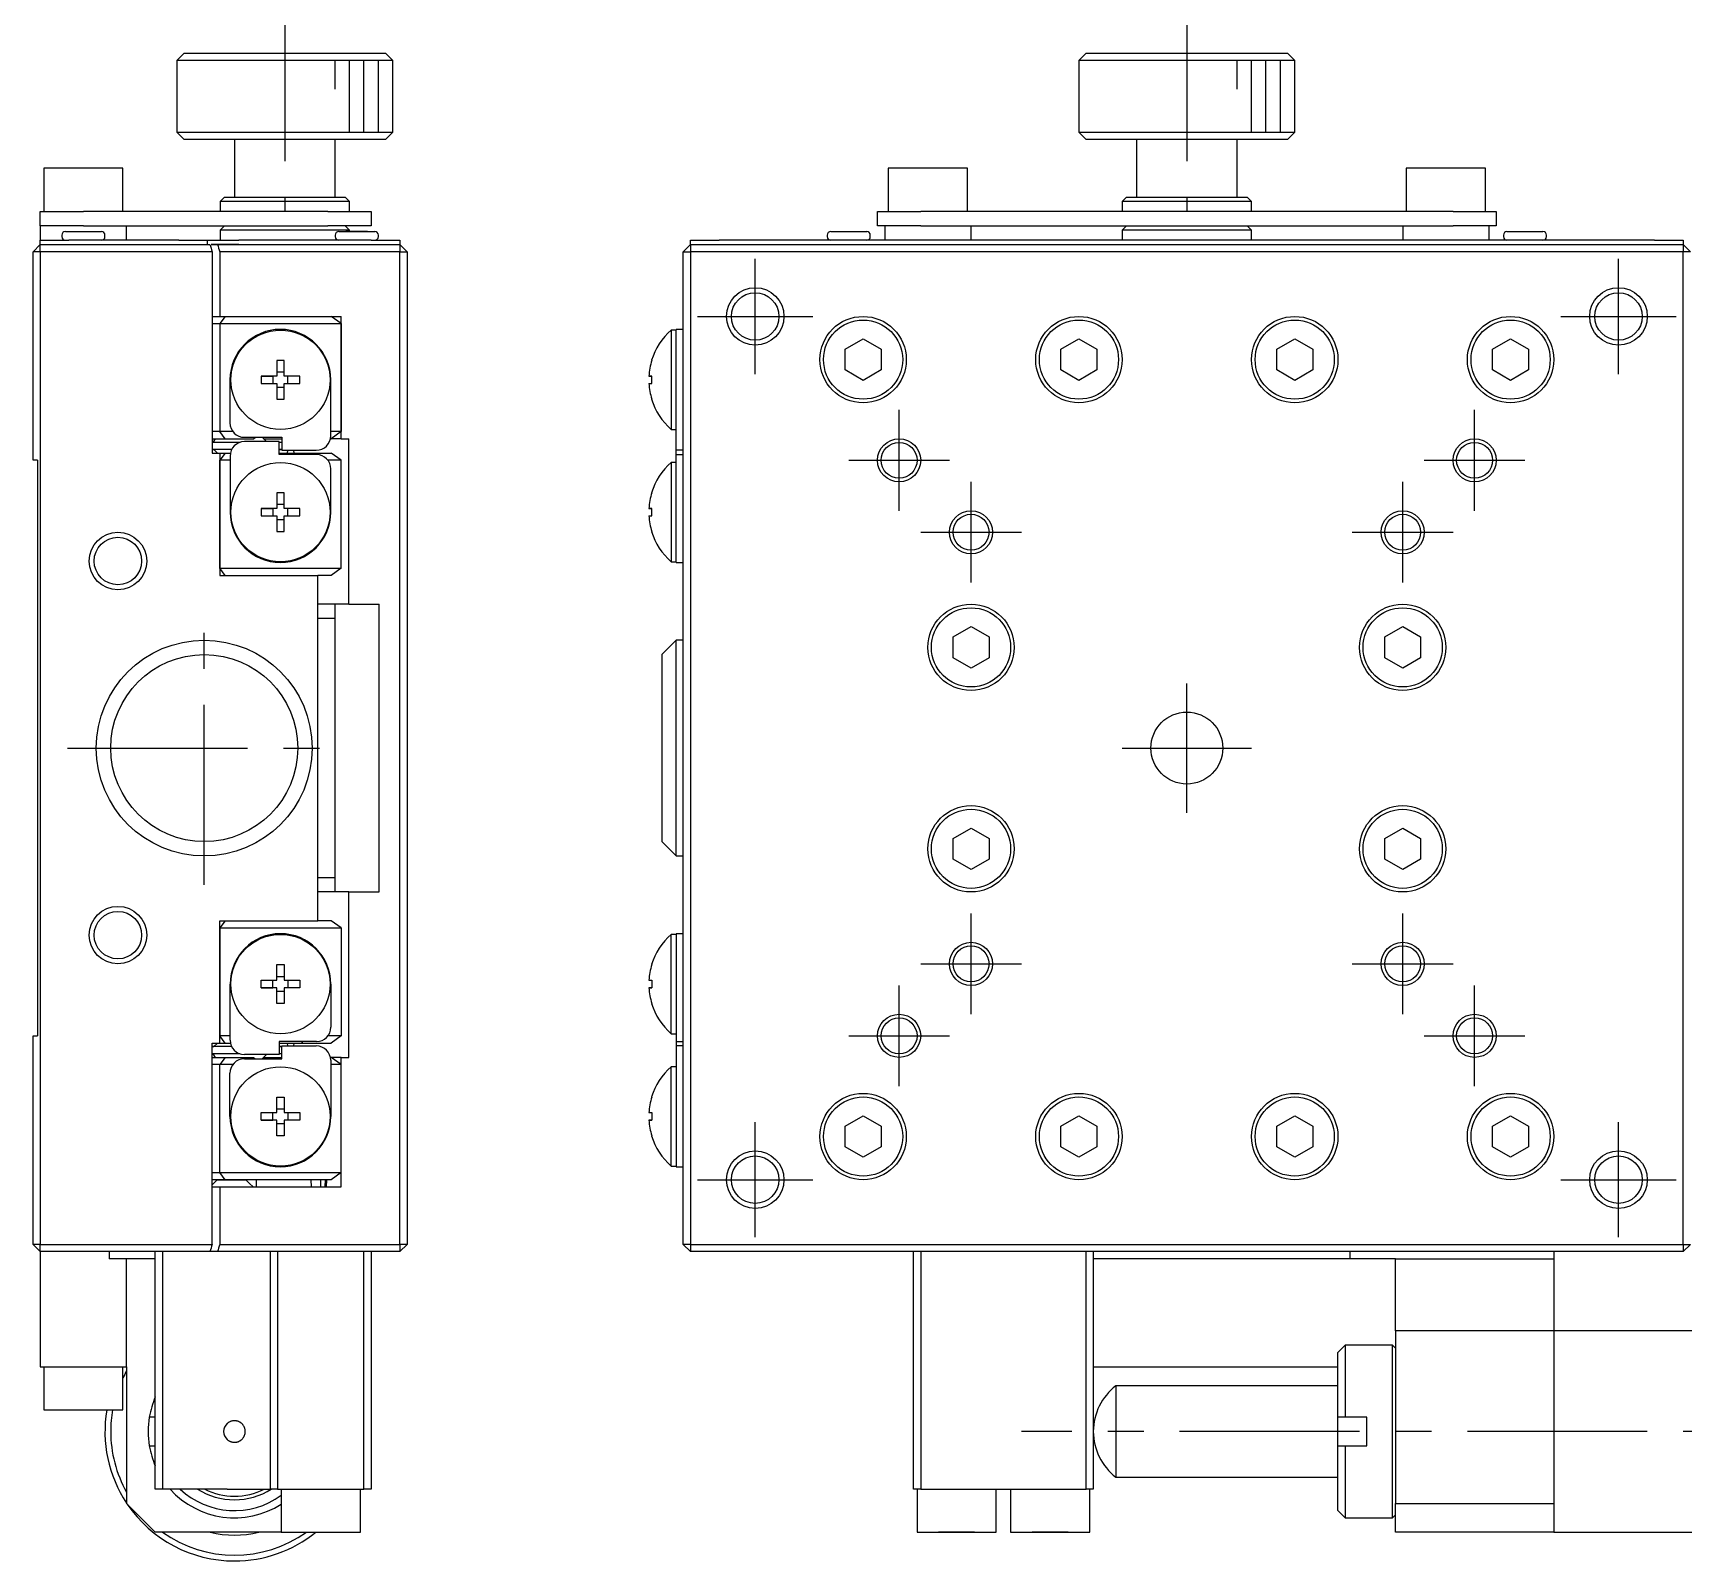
# Model space of a CAD drawing. Extents: x -21 to 386, y -7 to 259.
# Drawn here: x 35 to 149.7, y 97.6 to 203.8 of the extents above; entities that cross this region are included whole.
import ezdxf

# ---------------------------------------------------------------- set-up
doc = ezdxf.new("R2010")
doc.units = 0
doc.header["$LTSCALE"] = 10
doc.linetypes.add('CENTER', pattern=[2, 1.25, -0.25, 0.25, -0.25])
doc.layers.get('0').update_dxf_attribs({"linetype": 'CONTINUOUS'})
doc.layers.add('CENTER', color=1, linetype='CENTER')

msp = doc.modelspace()

# ---------------------------------------------------------------- linework, layer by layer
at = {"color": 7, "linetype": 'CONTINUOUS'}
for p, q in [((45.499999, 202.4), (44.999999, 201.9)), ((45.499999, 202.4), (52.499999, 202.4)), ((52.499999, 202.4), (59.499999, 202.4)), ((59.999999, 201.9), (59.499999, 202.4)), ((108.19264, 202.4), (107.69264, 201.9)), ((108.19264, 202.4), (122.19264, 202.4)), ((122.69264, 201.9), (122.19264, 202.4)), ((52.499999, 201.9), (44.999999, 201.9)), ((44.999999, 201.9), (44.999999, 196.9)), ((59.999999, 201.9), (52.499999, 201.9)), ((59.999999, 196.9), (59.999999, 201.9)), ((122.69264, 201.9), (107.69264, 201.9)), ((107.69264, 201.9), (107.69264, 196.9)), ((122.69264, 196.9), (122.69264, 201.9)), ((44.999999, 196.9), (52.499999, 196.9)), ((44.999999, 196.9), (45.499999, 196.4)), ((52.499999, 196.4), (45.499999, 196.4)), ((48.999999, 196.4), (48.999999, 192.4)), ((52.499999, 196.9), (59.999999, 196.9)), ((59.499999, 196.4), (52.499999, 196.4)), ((55.999999, 192.4), (55.999999, 196.4)), ((59.499999, 196.4), (59.999999, 196.9)), ((107.69264, 196.9), (122.69264, 196.9)), ((107.69264, 196.9), (108.19264, 196.4)), ((122.19264, 196.4), (108.19264, 196.4)), ((111.69264, 196.4), (111.69264, 192.4)), ((118.69264, 192.4), (118.69264, 196.4)), ((122.19264, 196.4), (122.69264, 196.9)), ((38.5, 194.4), (35.75, 194.4)), ((35.75, 194.4), (35.75, 191.4)), ((41.25, 194.4), (38.5, 194.4)), ((41.25, 191.4), (41.25, 194.4)), ((99.94264, 194.4), (94.44264, 194.4)), ((94.44264, 194.4), (94.44264, 191.4)), ((99.94264, 191.4), (99.94264, 194.4)), ((135.94264, 194.4), (130.44264, 194.4)), ((130.44264, 194.4), (130.44264, 191.4)), ((135.94264, 191.4), (135.94264, 194.4)), ((48.3, 192.4), (48, 192.1)), ((52.5, 192.1), (48, 192.1)), ((48, 192.1), (48, 191.4)), ((48.3, 192.4), (52.5, 192.4)), ((52.5, 192.4), (56.7, 192.4)), ((57, 192.1), (52.5, 192.1)), ((57, 192.1), (56.7, 192.4)), ((57, 191.4), (57, 192.1)), ((110.99264, 192.4), (110.69264, 192.1)), ((119.69264, 192.1), (110.69264, 192.1)), ((110.69264, 192.1), (110.69264, 191.4)), ((110.99264, 192.4), (119.39264, 192.4)), ((119.69264, 192.1), (119.39264, 192.4)), ((119.69264, 191.4), (119.69264, 192.1)), ((35.5, 190.4), (35.5, 191.4)), ((35.5, 191.4), (38.5, 191.4)), ((55.5, 191.4), (38.5, 191.4)), ((55.5, 191.4), (58.5, 191.4)), ((58.5, 191.4), (58.5, 190.4)), ((93.69264, 190.4), (93.69264, 191.4)), ((93.69264, 191.4), (96.69264, 191.4)), ((133.69264, 191.4), (96.69264, 191.4)), ((133.69264, 191.4), (136.69264, 191.4)), ((136.69264, 191.4), (136.69264, 190.4)), ((38.5, 190.4), (35.5, 190.4)), ((35.5, 190.4), (35.5, 189.4)), ((35.5, 189.1), (35.5, 189.4)), ((35.5, 189.4), (37.5, 189.4)), ((37, 189.75), (37, 189.65)), ((37.25, 190), (38.5, 190)), ((37.7, 189.4), (37.5, 189.4)), ((39.3, 189.4), (37.7, 189.4)), ((37.75, 190), (38.375, 190)), ((38.375, 190), (38.625, 190)), ((38.5, 190.4), (55.5, 190.4)), ((38.5, 190), (39.75, 190)), ((38.625, 190), (39.25, 190)), ((45.12507, 189.4), (39.3, 189.4)), ((40, 189.65), (40, 189.75)), ((41.5, 189.4), (41.5, 190.4)), ((45.12507, 189.4), (47.12507, 189.4)), ((47.12507, 189.4), (47.381979, 189.4)), ((47.12507, 189.1), (47.12507, 189.4)), ((47.381979, 189.4), (49.296704, 189.4)), ((48.299999, 190.4), (47.999999, 190.1)), ((52.499999, 190.1), (47.999999, 190.1)), ((47.999999, 190.1), (47.999999, 189.4)), ((58.5, 189.4), (49.296704, 189.4)), ((56.999999, 190.1), (52.499999, 190.1)), ((58.5, 190.4), (55.5, 190.4)), ((56, 189.75), (56, 189.65)), ((56.25, 190), (58.75, 190)), ((56.25, 190), (57.375, 190)), ((56.999999, 190.1), (56.699999, 190.4)), ((56.75, 190), (57.375, 190)), ((57.375, 190), (56.75, 190)), ((56.999999, 190), (56.999999, 190.1)), ((57.375, 190), (57.625, 190)), ((57.625, 190), (57.375, 190)), ((57.375, 190), (57.625, 190)), ((57.625, 190), (58.75, 190)), ((58.25, 190), (57.625, 190)), ((57.625, 190), (58.25, 190)), ((58.5, 189.4), (60.5, 189.4)), ((59, 189.65), (59, 189.75)), ((60.5, 189.4), (60.5, 189.1)), ((80.69264, 189.1), (80.69264, 189.4)), ((80.69264, 189.4), (82.69264, 189.4)), ((90.89264, 189.4), (82.69264, 189.4)), ((90.19264, 189.75), (90.19264, 189.65)), ((90.19264, 189.75), (90.19264, 189.65)), ((90.44264, 190), (91.69264, 190)), ((90.44264, 190), (91.56764, 190)), ((90.44264, 190), (91.56764, 190)), ((92.49264, 189.4), (90.89264, 189.4)), ((91.69264, 190), (92.94264, 190)), ((91.81764, 190), (92.94264, 190)), ((91.81764, 190), (92.866706, 190)), ((137.89264, 189.4), (92.49264, 189.4)), ((92.866706, 190), (92.94264, 190)), ((93.19264, 189.65), (93.19264, 189.75)), ((93.19264, 189.65), (93.19264, 189.75)), ((96.69264, 190.4), (93.69264, 190.4)), ((94.19264, 190.4), (94.19264, 189.4)), ((96.69264, 190.4), (133.69264, 190.4)), ((100.19264, 189.4), (100.19264, 190.4)), ((110.99264, 190.4), (110.69264, 190.1)), ((119.69264, 190.1), (110.69264, 190.1)), ((110.69264, 190.1), (110.69264, 189.4)), ((119.69264, 190.1), (119.39264, 190.4)), ((119.69264, 189.4), (119.69264, 190.1)), ((130.19264, 190.4), (130.19264, 189.4)), ((136.69264, 190.4), (133.69264, 190.4)), ((136.19264, 189.4), (136.19264, 190.4)), ((137.19264, 189.75), (137.19264, 189.65)), ((137.19264, 189.75), (137.19264, 189.65)), ((137.44264, 190), (138.69264, 190)), ((137.44264, 190), (138.56764, 190)), ((137.44264, 190), (138.56764, 190)), ((139.49264, 189.4), (137.89264, 189.4)), ((138.69264, 190), (139.94264, 190)), ((138.81764, 190), (139.94264, 190)), ((138.81764, 190), (139.866706, 190)), ((147.69264, 189.4), (139.49264, 189.4)), ((139.866706, 190), (139.94264, 190)), ((140.19264, 189.65), (140.19264, 189.75)), ((140.19264, 189.65), (140.19264, 189.75)), ((147.69264, 189.4), (149.69264, 189.4)), ((149.69264, 189.4), (149.69264, 189.1)), ((35.5, 189.1), (35, 188.6)), ((35, 174.1), (35, 188.6)), ((35.5, 188.6), (35, 188.6)), ((35.5, 188.6), (35.5, 189.1)), ((35.5, 189.1), (37.5, 189.1)), ((35.5, 188.6), (35.5, 119.6)), ((47.455488, 188.6), (35.5, 188.6)), ((37.5, 189.1), (45.12507, 189.1)), ((37.5, 189.1), (45.12507, 189.1)), ((45.12507, 189.1), (47.296992, 189.1)), ((47.381979, 189.1), (47.821247, 189.1)), ((47.821247, 189.1), (47.381979, 189.1)), ((47.455488, 188.6), (47.455488, 174.6)), ((47.821247, 189.1), (49.296704, 189.1)), ((49.296704, 189.1), (47.821247, 189.1)), ((47.980506, 188.6), (47.980506, 184.1)), ((60.5, 188.6), (47.980506, 188.6)), ((49.296704, 189.1), (58.5, 189.1)), ((49.296704, 189.1), (58.5, 189.1)), ((58.5, 189.1), (60.5, 189.1)), ((60.5, 189.1), (61, 188.6)), ((60.5, 189.1), (60.5, 188.6)), ((60.5, 119.6), (60.5, 188.6)), ((60.5, 188.6), (61, 188.6)), ((61, 188.6), (61, 119.6)), ((80.69264, 189.1), (80.19264, 188.6)), ((80.19264, 188.6), (80.69264, 188.6)), ((80.19264, 119.6), (80.19264, 188.6)), ((80.69264, 189.1), (80.69264, 188.6)), ((80.69264, 189.1), (82.69264, 189.1)), ((80.69264, 188.6), (80.69264, 119.6)), ((149.69264, 188.6), (80.69264, 188.6)), ((82.69264, 189.1), (147.69264, 189.1)), ((82.69264, 189.1), (147.69264, 189.1)), ((147.69264, 189.1), (149.69264, 189.1)), ((149.69264, 189.1), (149.69264, 188.6)), ((150.19264, 188.6), (149.69264, 189.1)), ((149.69264, 119.6), (149.69264, 188.6)), ((150.19264, 188.6), (149.69264, 188.6)), ((47.455488, 184.1), (47.980506, 184.1)), ((47.455488, 183.6), (47.980506, 183.6)), ((48.345732, 184.1), (47.980506, 183.6)), ((47.980506, 184.1), (56.415458, 184.1)), ((47.980506, 183.6), (56.415458, 183.6)), ((47.980506, 183.6), (47.980506, 176.1)), ((56.415458, 183.6), (55.714512, 184.1)), ((56.415458, 183.6), (56.415458, 184.1)), ((56.415458, 183.6), (56.415458, 176.1)), ((56.415458, 176.1), (56.415458, 183.6)), ((79.350026, 183.15), (79.350026, 179.7)), ((79.69264, 183.15), (79.350026, 183.15)), ((79.69264, 179.7), (79.69264, 183.2)), ((80.19264, 183.2), (79.69264, 183.2)), ((91.442641, 181.821689), (92.692641, 182.543376)), ((92.692641, 182.543376), (93.942641, 181.821689)), ((106.442641, 181.821688), (107.692641, 182.543376)), ((107.692641, 182.543376), (108.942641, 181.821688)), ((121.442641, 181.821688), (122.692641, 182.543376)), ((122.692641, 182.543376), (123.942641, 181.821688)), ((136.442641, 181.821689), (137.692641, 182.543376)), ((137.692641, 182.543376), (138.942641, 181.821689)), ((91.442641, 180.378313), (91.442641, 181.821689)), ((93.942641, 181.821689), (93.942641, 180.378313)), ((106.442641, 180.378313), (106.442641, 181.821688)), ((108.942641, 181.821688), (108.942641, 180.378313)), ((121.442641, 180.378313), (121.442641, 181.821688)), ((123.942641, 181.821688), (123.942641, 180.378313)), ((136.442641, 180.378313), (136.442641, 181.821689)), ((138.942641, 181.821689), (138.942641, 180.378313)), ((52.457999, 181.047786), (51.937999, 181.047786)), ((51.937999, 181.047786), (51.937999, 179.96)), ((52.457999, 180.223308), (51.937999, 180.223308)), ((52.457999, 179.96), (52.457999, 181.047786)), ((78.002211, 181.047786), (77.99552, 181.051049)), ((78.002211, 181.047786), (77.99552, 181.051049)), ((92.692641, 179.656625), (91.442641, 180.378313)), ((93.942641, 180.378313), (92.692641, 179.656625)), ((107.692641, 179.656625), (106.442641, 180.378313)), ((108.942641, 180.378313), (107.692641, 179.656625)), ((122.692641, 179.656625), (121.442641, 180.378313)), ((123.942641, 180.378313), (122.692641, 179.656625)), ((137.692641, 179.656625), (136.442641, 180.378313)), ((138.942641, 180.378313), (137.692641, 179.656625)), ((48.689457, 179.7), (48.689457, 176.7)), ((51.937999, 179.96), (50.850214, 179.96)), ((50.850214, 179.96), (50.850214, 179.44)), ((50.850214, 179.96), (51.674691, 179.96)), ((50.850214, 179.44), (51.937999, 179.44)), ((51.937999, 179.96), (51.674691, 179.96)), ((51.674691, 179.96), (51.674691, 179.44)), ((51.937999, 179.44), (51.937999, 178.352214)), ((51.937999, 179.176692), (52.457999, 179.176692)), ((53.545785, 179.96), (52.457999, 179.96)), ((52.721307, 179.96), (52.457999, 179.96)), ((52.457999, 179.44), (53.545785, 179.44)), ((52.457999, 178.352214), (52.457999, 179.44)), ((53.545785, 179.96), (52.721307, 179.96)), ((52.721307, 179.44), (52.721307, 179.96)), ((53.545785, 179.44), (53.545785, 179.96)), ((55.689457, 175.8), (55.689457, 179.7)), ((78.002211, 179.96), (77.80736, 179.96)), ((77.80736, 179.96), (78.002211, 179.96)), ((77.80736, 179.44), (78.002211, 179.44)), ((78.002211, 179.44), (78.002211, 179.96)), ((79.350026, 179.7), (79.350026, 176.25)), ((79.69264, 175.8), (79.69264, 179.7)), ((51.937999, 178.352214), (52.457999, 178.352214)), ((77.99552, 178.348951), (78.002211, 178.352214)), ((47.980506, 176.1), (47.455488, 176.1)), ((47.455488, 175.6), (48.345732, 175.6)), ((47.660131, 175.599987), (47.492473, 175.349976)), ((48.889457, 176.1), (47.980506, 176.1)), ((48.345732, 175.6), (47.980506, 176.1)), ((48.345732, 175.6), (50.318509, 175.6)), ((49.689457, 175.7), (52.289457, 175.7)), ((49.689457, 175.7), (52.289457, 175.7)), ((50.318509, 175.6), (50.45621, 175.700126)), ((51.220941, 175.4), (50.928867, 175.7)), ((51.026225, 175.6), (52.289457, 175.6)), ((52.289457, 175.7), (52.289457, 174.8)), ((55.669253, 175.6), (55.714512, 175.6)), ((56.415458, 176.1), (55.689457, 176.1)), ((56.415458, 176.1), (55.714512, 175.6)), ((56.415458, 175.6), (55.714512, 175.6)), ((56.415458, 175.6), (56.415458, 176.1)), ((56.415458, 175.6), (56.945015, 175.6)), ((56.945015, 164.1), (56.945015, 175.6)), ((79.350026, 176.25), (79.69264, 176.25)), ((79.69264, 174.8), (79.69264, 175.8)), ((49.385749, 175.35), (47.455488, 175.35)), ((48.804971, 174.85), (47.455488, 174.85)), ((47.605758, 174.849998), (47.455488, 174.849998)), ((47.455488, 174.849998), (47.569443, 174.849998)), ((47.569443, 174.849998), (47.455488, 174.849998)), ((47.455488, 174.6), (47.980506, 174.6)), ((47.569443, 174.849998), (47.812836, 174.6)), ((48.80497, 174.849998), (47.605758, 174.849998)), ((47.980506, 174.6), (48.345732, 174.6)), ((48.345732, 174.6), (47.980506, 174.1)), ((47.980506, 174.6), (47.980506, 174.1)), ((48.345732, 174.6), (48.718203, 174.6)), ((52.097999, 175.4), (49.697999, 175.4)), ((52.097999, 174.5), (52.097999, 175.4)), ((52.289457, 175.35), (52.097999, 175.35)), ((52.289457, 174.85), (52.097999, 174.85)), ((52.097999, 174.85), (52.289457, 174.85)), ((52.097999, 174.6), (53.731821, 174.6)), ((54.697999, 174.5), (52.097999, 174.5)), ((52.289457, 174.8), (54.689457, 174.8)), ((52.289457, 174.8), (54.689457, 174.8)), ((52.69031, 174.600112), (52.710261, 174.800094)), ((53.108205, 174.800079), (53.130548, 174.600075)), ((53.659841, 174.500029), (53.731821, 174.6)), ((53.731821, 174.6), (55.714512, 174.6)), ((56.415458, 174.1), (55.714512, 174.6)), ((79.69264, 174.5), (79.69264, 174.8)), ((80.19264, 174.8), (79.69264, 174.8)), ((79.69264, 174.5), (80.19264, 174.5)), ((79.69264, 173.5), (79.69264, 174.5)), ((35.3, 174.1), (35, 174.1)), ((35.3, 174.1), (35.3, 134.1)), ((48.697999, 174.1), (47.980506, 174.1)), ((47.980506, 166.6), (47.980506, 174.1)), ((47.980506, 174.1), (47.980506, 166.6)), ((48.697999, 174.4), (48.697999, 170.5)), ((56.415458, 174.1), (55.497999, 174.1)), ((55.697999, 170.5), (55.697999, 173.5)), ((56.415458, 166.6), (56.415458, 174.1)), ((79.350026, 173.95), (79.350026, 170.5)), ((79.69264, 173.95), (79.350026, 173.95)), ((79.69264, 170.5), (79.69264, 173.5)), ((52.457999, 171.847786), (51.937999, 171.847786)), ((51.937999, 171.847786), (51.937999, 170.76)), ((52.457999, 171.023308), (51.937999, 171.023308)), ((52.457999, 170.76), (52.457999, 171.847786)), ((78.002211, 171.847786), (77.99552, 171.851049)), ((78.002211, 171.847786), (77.99552, 171.851049)), ((51.937999, 170.76), (50.850214, 170.76)), ((50.850214, 170.76), (50.850214, 170.24)), ((50.850214, 170.76), (51.674691, 170.76)), ((50.850214, 170.24), (51.937999, 170.24)), ((51.937999, 170.76), (51.674691, 170.76)), ((51.674691, 170.76), (51.674691, 170.24)), ((51.937999, 170.24), (51.937999, 169.152214)), ((51.937999, 169.976692), (52.457999, 169.976692)), ((53.545785, 170.76), (52.457999, 170.76)), ((52.721307, 170.76), (52.457999, 170.76)), ((52.457999, 170.24), (53.545785, 170.24)), ((52.457999, 169.152214), (52.457999, 170.24)), ((53.545785, 170.76), (52.721307, 170.76)), ((52.721307, 170.24), (52.721307, 170.76)), ((53.545785, 170.24), (53.545785, 170.76)), ((78.002211, 170.76), (77.80736, 170.76)), ((77.80736, 170.76), (78.002211, 170.76)), ((77.80736, 170.24), (78.002211, 170.24)), ((78.002211, 170.24), (78.002211, 170.76)), ((79.350026, 170.5), (79.350026, 167.05)), ((79.69264, 167), (79.69264, 170.5)), ((51.937999, 169.152214), (52.457999, 169.152214)), ((77.99552, 169.148951), (78.002211, 169.152214)), ((47.980506, 166.6), (56.415458, 166.6)), ((48.345732, 166.1), (47.980506, 166.6)), ((47.980506, 166.6), (47.980506, 166.1)), ((56.415458, 166.6), (55.714512, 166.1)), ((79.350026, 167.05), (79.69264, 167.05)), ((79.69264, 167), (80.19264, 167)), ((47.980506, 166.1), (54.8, 166.1)), ((55.714512, 166.1), (54.8, 166.1)), ((54.8, 142.1), (54.8, 166.1)), ((56.945015, 164.1), (54.8, 164.1)), ((56, 144.1), (56, 164.1)), ((56.945015, 164.1), (59.066349, 164.1)), ((59.066349, 144.1), (59.066349, 164.1)), ((56, 163.1), (54.8, 163.1)), ((98.94264, 161.821689), (100.19264, 162.543376)), ((98.94264, 160.378313), (98.94264, 161.821689)), ((100.19264, 162.543376), (101.44264, 161.821689)), ((101.44264, 161.821689), (101.44264, 160.378313)), ((128.94264, 161.821689), (130.19264, 162.543376)), ((128.94264, 160.378313), (128.94264, 161.821689)), ((130.19264, 162.543376), (131.44264, 161.821689)), ((131.44264, 161.821689), (131.44264, 160.378313)), ((79.69264, 161.6), (78.69264, 160.6)), ((79.69264, 146.6), (79.69264, 161.6)), ((80.19264, 161.6), (79.69264, 161.6)), ((78.69264, 160.6), (78.69264, 147.6)), ((100.19264, 159.656625), (98.94264, 160.378313)), ((101.44264, 160.378313), (100.19264, 159.656625)), ((130.19264, 159.656625), (128.94264, 160.378313)), ((131.44264, 160.378313), (130.19264, 159.656625)), ((98.94264, 147.821689), (100.19264, 148.543376)), ((100.19264, 148.543376), (101.44264, 147.821689)), ((128.94264, 147.821689), (130.19264, 148.543376)), ((130.19264, 148.543376), (131.44264, 147.821689)), ((78.69264, 147.6), (79.69264, 146.6)), ((98.94264, 146.378313), (98.94264, 147.821689)), ((101.44264, 147.821689), (101.44264, 146.378313)), ((128.94264, 146.378313), (128.94264, 147.821689)), ((131.44264, 147.821689), (131.44264, 146.378313)), ((79.69264, 146.6), (80.19264, 146.6)), ((100.19264, 145.656625), (98.94264, 146.378313)), ((101.44264, 146.378313), (100.19264, 145.656625)), ((130.19264, 145.656625), (128.94264, 146.378313)), ((131.44264, 146.378313), (130.19264, 145.656625)), ((54.8, 145.1), (56, 145.1)), ((56.945015, 144.1), (54.8, 144.1)), ((56.945015, 132.6), (56.945015, 144.1)), ((56.945015, 144.1), (59.066349, 144.1)), ((48.345732, 142.1), (47.980506, 141.6)), ((47.980506, 142.1), (54.8, 142.1)), ((47.980506, 141.6), (47.980506, 142.1)), ((47.980506, 141.6), (56.415458, 141.6)), ((47.980506, 141.6), (47.980506, 134.1)), ((47.980506, 134.1), (47.980506, 141.6)), ((55.714512, 142.1), (54.8, 142.1)), ((56.415458, 141.6), (55.714512, 142.1)), ((56.415458, 141.6), (56.415458, 134.1)), ((79.350026, 137.7), (79.350026, 141.15)), ((79.69264, 141.15), (79.350026, 141.15)), ((79.69264, 141.2), (79.69264, 137.7)), ((80.19264, 141.2), (79.69264, 141.2)), ((51.937999, 139.047786), (52.457999, 139.047786)), ((51.937999, 137.96), (51.937999, 139.047786)), ((52.457999, 139.047786), (52.457999, 137.96)), ((77.99552, 139.051049), (78.002211, 139.047786)), ((48.697999, 133.8), (48.697999, 137.7)), ((50.850214, 137.96), (51.937999, 137.96)), ((50.850214, 137.44), (50.850214, 137.96)), ((51.674691, 137.44), (51.674691, 137.96)), ((51.937999, 138.223308), (52.457999, 138.223308)), ((52.457999, 137.96), (53.545785, 137.96)), ((52.721307, 137.96), (52.721307, 137.44)), ((53.545785, 137.96), (53.545785, 137.44)), ((55.697999, 137.7), (55.697999, 134.7)), ((77.80736, 137.96), (78.002211, 137.96)), ((78.002211, 137.96), (78.002211, 137.44)), ((79.350026, 134.25), (79.350026, 137.7)), ((79.69264, 137.7), (79.69264, 134.7)), ((51.937999, 137.44), (50.850214, 137.44)), ((50.850214, 137.44), (51.674691, 137.44)), ((51.937999, 137.44), (51.674691, 137.44)), ((51.937999, 136.352214), (51.937999, 137.44)), ((52.457999, 137.176692), (51.937999, 137.176692)), ((52.457999, 137.44), (52.457999, 136.352214)), ((53.545785, 137.44), (52.457999, 137.44)), ((52.721307, 137.44), (52.457999, 137.44)), ((53.545785, 137.44), (52.721307, 137.44)), ((78.002211, 137.44), (77.80736, 137.44)), ((77.80736, 137.44), (78.002211, 137.44)), ((52.457999, 136.352214), (51.937999, 136.352214)), ((78.002211, 136.352214), (77.99552, 136.348951)), ((78.002211, 136.352214), (77.99552, 136.348951)), ((79.69264, 134.7), (79.69264, 133.7)), ((35, 119.6), (35, 134.1)), ((35, 134.1), (35.3, 134.1)), ((47.455488, 119.6), (47.455488, 133.6)), ((47.455488, 133.6), (47.980506, 133.6)), ((47.605758, 133.350002), (47.455488, 133.350002)), ((47.455488, 133.350002), (47.569443, 133.350002)), ((47.569443, 133.350002), (47.455488, 133.350002)), ((48.804971, 133.35), (47.455488, 133.35)), ((47.812836, 133.6), (47.569443, 133.350002)), ((48.80497, 133.350002), (47.605758, 133.350002)), ((48.697999, 134.1), (47.980506, 134.1)), ((48.345732, 133.6), (47.980506, 134.1)), ((47.980506, 133.6), (47.980506, 134.1)), ((47.980506, 133.6), (48.345732, 133.6)), ((48.345732, 133.6), (48.718203, 133.6)), ((54.697999, 133.7), (52.097999, 133.7)), ((52.097999, 133.7), (52.097999, 132.8)), ((52.097999, 133.6), (53.731821, 133.6)), ((52.289457, 133.35), (52.097999, 133.35)), ((52.097999, 133.35), (52.289457, 133.35)), ((52.289457, 132.5), (52.289457, 133.4)), ((52.289457, 133.4), (54.689457, 133.4)), ((52.289457, 133.4), (54.689457, 133.4)), ((52.71027, 133.399833), (52.690309, 133.599905)), ((53.130552, 133.599975), (53.108195, 133.39985)), ((53.659841, 133.699971), (53.731821, 133.6)), ((53.731821, 133.6), (55.714512, 133.6)), ((56.415458, 134.1), (55.497999, 134.1)), ((56.415458, 134.1), (55.714512, 133.6)), ((79.350026, 134.25), (79.69264, 134.25)), ((79.69264, 133.7), (80.19264, 133.7)), ((79.69264, 133.7), (79.69264, 133.4)), ((80.19264, 133.4), (79.69264, 133.4)), ((79.69264, 133.4), (79.69264, 132.4)), ((49.385749, 132.85), (47.455488, 132.85)), ((47.455488, 132.6), (48.345732, 132.6)), ((47.980506, 132.1), (47.455488, 132.1)), ((47.492451, 132.850065), (47.660073, 132.600088)), ((48.345732, 132.6), (47.980506, 132.1)), ((48.889457, 132.1), (47.980506, 132.1)), ((47.980506, 124.6), (47.980506, 132.1)), ((48.345732, 132.6), (50.318509, 132.6)), ((49.689457, 132.5), (52.289457, 132.5)), ((49.689457, 132.5), (52.289457, 132.5)), ((52.097999, 132.8), (49.697999, 132.8)), ((50.318509, 132.6), (50.45621, 132.499874)), ((50.928867, 132.5), (51.220941, 132.8)), ((51.026225, 132.6), (52.289457, 132.6)), ((52.289457, 132.85), (52.097999, 132.85)), ((55.669253, 132.6), (55.714512, 132.6)), ((55.689457, 132.4), (55.689457, 128.5)), ((56.415458, 132.1), (55.689457, 132.1)), ((56.415458, 132.1), (55.714512, 132.6)), ((56.415458, 132.6), (55.714512, 132.6)), ((56.415458, 132.1), (56.415458, 132.6)), ((56.415458, 132.6), (56.945015, 132.6)), ((56.415458, 124.6), (56.415458, 132.1)), ((56.415458, 124.6), (56.415458, 132.1)), ((79.69264, 132.4), (79.69264, 128.5)), ((48.689457, 128.5), (48.689457, 131.5)), ((79.350026, 128.5), (79.350026, 131.95)), ((79.69264, 131.95), (79.350026, 131.95)), ((51.937999, 129.847786), (52.457999, 129.847786)), ((51.937999, 128.76), (51.937999, 129.847786)), ((52.457999, 129.847786), (52.457999, 128.76)), ((77.99552, 129.851049), (78.002211, 129.847786)), ((50.850214, 128.76), (51.937999, 128.76)), ((50.850214, 128.24), (50.850214, 128.76)), ((51.674691, 128.24), (51.674691, 128.76)), ((51.937999, 129.023308), (52.457999, 129.023308)), ((52.457999, 128.76), (53.545785, 128.76)), ((52.721307, 128.76), (52.721307, 128.24)), ((53.545785, 128.76), (53.545785, 128.24)), ((77.80736, 128.76), (78.002211, 128.76)), ((78.002211, 128.76), (78.002211, 128.24)), ((91.442641, 127.821689), (92.692641, 128.543376)), ((92.692641, 128.543376), (93.942641, 127.821689)), ((106.442641, 127.821688), (107.692641, 128.543376)), ((107.692641, 128.543376), (108.942641, 127.821688)), ((121.442641, 127.821688), (122.692641, 128.543376)), ((122.692641, 128.543376), (123.942641, 127.821688)), ((136.442641, 127.821689), (137.692641, 128.543376)), ((137.692641, 128.543376), (138.942641, 127.821689)), ((51.937999, 128.24), (50.850214, 128.24)), ((50.850214, 128.24), (51.674691, 128.24)), ((51.937999, 128.24), (51.674691, 128.24)), ((51.937999, 127.152214), (51.937999, 128.24)), ((52.457999, 127.976692), (51.937999, 127.976692)), ((52.457999, 128.24), (52.457999, 127.152214)), ((53.545785, 128.24), (52.457999, 128.24)), ((52.721307, 128.24), (52.457999, 128.24)), ((53.545785, 128.24), (52.721307, 128.24)), ((78.002211, 128.24), (77.80736, 128.24)), ((77.80736, 128.24), (78.002211, 128.24)), ((79.350026, 125.05), (79.350026, 128.5)), ((79.69264, 128.5), (79.69264, 125)), ((91.442641, 126.378313), (91.442641, 127.821689)), ((93.942641, 127.821689), (93.942641, 126.378313)), ((106.442641, 126.378313), (106.442641, 127.821688)), ((108.942641, 127.821688), (108.942641, 126.378313)), ((121.442641, 126.378313), (121.442641, 127.821688)), ((123.942641, 127.821688), (123.942641, 126.378313)), ((136.442641, 126.378313), (136.442641, 127.821689)), ((138.942641, 127.821689), (138.942641, 126.378313)), ((52.457999, 127.152214), (51.937999, 127.152214)), ((78.002211, 127.152214), (77.99552, 127.148951)), ((78.002211, 127.152214), (77.99552, 127.148951)), ((92.692641, 125.656625), (91.442641, 126.378313)), ((93.942641, 126.378313), (92.692641, 125.656625)), ((107.692641, 125.656625), (106.442641, 126.378313)), ((108.942641, 126.378313), (107.692641, 125.656625)), ((122.692641, 125.656625), (121.442641, 126.378313)), ((123.942641, 126.378313), (122.692641, 125.656625)), ((137.692641, 125.656625), (136.442641, 126.378313)), ((138.942641, 126.378313), (137.692641, 125.656625)), ((47.455488, 124.6), (47.980506, 124.6)), ((48.345732, 124.1), (47.455488, 124.1)), ((47.8, 124.091719), (47.55, 123.841719)), ((47.8, 124.091719), (48.8, 124.091719)), ((47.809082, 124.091719), (47.800801, 124.1)), ((47.980506, 124.6), (56.415458, 124.6)), ((48.345732, 124.1), (47.980506, 124.6)), ((55.714512, 124.1), (48.345732, 124.1)), ((48.8, 124.091719), (49.8, 124.091719)), ((50.05, 123.841719), (49.8, 124.091719)), ((50.5, 124.1), (50.5, 123.6)), ((54.364126, 123.6), (54.34267, 124.1)), ((55, 123.6), (55, 124.1)), ((55.311616, 124.1), (55.287501, 123.6)), ((56.415458, 124.6), (55.714512, 124.1)), ((56.415458, 123.6), (56.415458, 124.6)), ((79.350026, 125.05), (79.69264, 125.05)), ((79.69264, 125), (80.19264, 125)), ((47.55, 123.841719), (47.455488, 123.747208)), ((47.455488, 123.6), (47.980506, 123.6)), ((47.980506, 123.6), (47.980506, 119.6)), ((47.980506, 123.6), (48.3, 123.6)), ((48.3, 123.6), (50.299995, 123.6)), ((50.291719, 123.6), (50.05, 123.841719)), ((50.299995, 123.6), (56.415458, 123.6)), ((35.5, 119.6), (35, 119.6)), ((35.5, 119.1), (35, 119.6)), ((35.5, 119.1), (35.5, 119.6)), ((35.5, 119.6), (47.455488, 119.6)), ((47.980506, 119.6), (60.5, 119.6)), ((61, 119.6), (60.5, 119.6)), ((60.5, 119.6), (60.5, 119.1)), ((61, 119.6), (60.5, 119.1)), ((80.69264, 119.6), (80.19264, 119.6)), ((80.19264, 119.6), (80.69264, 119.1)), ((80.69264, 119.6), (149.69264, 119.6)), ((80.69264, 119.6), (80.69264, 119.1)), ((149.69264, 119.6), (149.69264, 119.1)), ((149.69264, 119.6), (150.19264, 119.6)), ((149.69264, 119.1), (150.19264, 119.6)), ((35.5, 119.1), (35.5, 111.1)), ((47.296992, 119.1), (35.5, 119.1)), ((40.3, 119.1), (40.3, 118.6)), ((41.5, 118.6), (40.3, 118.6)), ((41.5, 111.1), (41.5, 118.6)), ((43.5, 118.6), (41.5, 118.6)), ((43.5, 102.6), (43.5, 119.1)), ((44, 119.1), (44, 102.6)), ((47.821247, 119.1), (47.296992, 119.1)), ((60.5, 119.1), (47.821247, 119.1)), ((51.5, 102.6), (51.5, 119.1)), ((52, 119.1), (52, 102.6)), ((58, 102.6), (58, 119.1)), ((58.5, 119.1), (58.5, 102.6)), ((149.69264, 119.1), (80.69264, 119.1)), ((96.19264, 102.6), (96.19264, 119.1)), ((96.69264, 119.1), (96.69264, 102.6)), ((108.19264, 102.6), (108.19264, 119.1)), ((108.69264, 119.1), (108.69264, 102.6)), ((129.69264, 118.6), (108.69264, 118.6)), ((126.525671, 119.1), (126.525671, 118.6)), ((129.69264, 113.6), (129.69264, 118.6)), ((129.69264, 118.6), (140.69264, 118.6)), ((140.69264, 119.1), (140.69264, 118.6)), ((140.69264, 118.6), (140.69264, 113.6)), ((140.69264, 113.6), (129.69264, 113.6)), ((129.69264, 113.6), (129.69264, 101.6)), ((140.69264, 113.6), (140.69264, 101.6)), ((152.69264, 113.6), (140.69264, 113.6)), ((126.19264, 112.6), (125.69264, 112.1)), ((126.19264, 112.6), (126.19264, 107.6)), ((129.49264, 112.6), (126.19264, 112.6)), ((129.49264, 106.6), (129.49264, 112.6)), ((129.69264, 112.4), (129.49264, 112.6)), ((125.69264, 111.35), (125.69264, 112.1)), ((125.69264, 107.6), (125.69264, 112.1)), ((35.5, 111.1), (41.5, 111.1)), ((35.75, 111.1), (35.75, 108.1)), ((41.25, 108.1), (41.25, 111.1)), ((41.5, 111.1), (41.5, 101.6)), ((108.69264, 111.1), (125.69264, 111.1)), ((110.25982, 109.775), (110.25982, 106.6)), ((125.69264, 109.775), (110.25982, 109.775)), ((35.75, 108.1), (38.5, 108.1)), ((38.5, 108.1), (41.25, 108.1)), ((43.499948, 107.6), (43.08392, 107.6)), ((48.526738, 107.181825), (48.5, 107.159017)), ((48.554529, 107.203368), (48.526738, 107.181825)), ((48.583277, 107.223572), (48.554529, 107.203368)), ((48.612336, 107.242039), (48.583277, 107.223572)), ((48.642219, 107.259158), (48.612336, 107.242039)), ((48.672825, 107.274875), (48.642219, 107.259158)), ((48.702142, 107.288314), (48.672825, 107.274875)), ((48.732021, 107.300484), (48.702142, 107.288314)), ((48.762369, 107.311356), (48.732021, 107.300484)), ((48.793099, 107.320897), (48.762369, 107.311356)), ((48.823245, 107.328871), (48.793099, 107.320897)), ((48.853689, 107.335585), (48.823245, 107.328871)), ((48.884346, 107.341026), (48.853689, 107.335585)), ((48.915131, 107.345183), (48.884346, 107.341026)), ((48.948576, 107.348231), (48.915131, 107.345183)), ((48.982099, 107.34978), (48.948576, 107.348231)), ((49.015596, 107.349834), (48.982099, 107.34978)), ((49.048963, 107.3484), (49.015596, 107.349834)), ((49.08114, 107.345595), (49.048963, 107.3484)), ((49.113134, 107.341413), (49.08114, 107.345595)), ((49.144858, 107.335875), (49.113134, 107.341413)), ((49.176227, 107.329002), (49.144858, 107.335875)), ((49.208319, 107.320485), (49.176227, 107.329002)), ((49.239975, 107.310566), (49.208319, 107.320485)), ((49.271113, 107.299281), (49.239975, 107.310566)), ((49.30165, 107.286664), (49.271113, 107.299281)), ((49.330718, 107.273144), (49.30165, 107.286664)), ((49.359178, 107.258396), (49.330718, 107.273144)), ((49.386961, 107.242462), (49.359178, 107.258396)), ((49.414003, 107.225381), (49.386961, 107.242462)), ((49.439392, 107.207809), (49.414003, 107.225381)), ((49.464056, 107.189192), (49.439392, 107.207809)), ((49.487941, 107.169571), (49.464056, 107.189192)), ((49.510992, 107.148987), (49.487941, 107.169571)), ((49.532647, 107.128), (49.510992, 107.148987)), ((49.55348, 107.106118), (49.532647, 107.128)), ((49.573441, 107.083387), (49.55348, 107.106118)), ((49.592484, 107.059851), (49.573441, 107.083387)), ((49.615307, 107.028828), (49.592484, 107.059851)), ((49.636574, 106.996572), (49.615307, 107.028828)), ((49.656193, 106.963195), (49.636574, 106.996572)), ((49.669469, 106.938095), (49.656193, 106.963195)), ((49.681821, 106.912434), (49.669469, 106.938095)), ((49.693216, 106.886266), (49.681821, 106.912434)), ((49.703621, 106.859648), (49.693216, 106.886266)), ((49.713188, 106.832076), (49.703621, 106.859648)), ((49.721698, 106.804071), (49.713188, 106.832076)), ((49.729126, 106.775704), (49.721698, 106.804071)), ((49.735444, 106.747045), (49.729126, 106.775704)), ((49.740509, 106.718926), (49.735444, 106.747045)), ((49.744506, 106.690576), (49.740509, 106.718926)), ((126.19264, 107.6), (125.69264, 107.6)), ((125.69264, 105.6), (125.69264, 107.6)), ((127.69264, 107.6), (126.19264, 107.6)), ((127.69264, 105.6), (127.69264, 107.6)), ((43.08392, 105.6), (43.499948, 105.6)), ((48.5, 106.040983), (48.523196, 106.021075)), ((48.523196, 106.021075), (48.547203, 106.002113)), ((48.547203, 106.002113), (48.571959, 105.984145)), ((48.571959, 105.984145), (48.597401, 105.967217)), ((48.597401, 105.967217), (48.624271, 105.950905)), ((48.624271, 105.950905), (48.651818, 105.935725)), ((48.651818, 105.935725), (48.679964, 105.921714)), ((48.679964, 105.921714), (48.70863, 105.908911)), ((48.70863, 105.908911), (48.736968, 105.89764)), ((48.736968, 105.89764), (48.765744, 105.887528)), ((48.765744, 105.887528), (48.794881, 105.878597)), ((48.794881, 105.878597), (48.824301, 105.870871)), ((48.824301, 105.870871), (48.854848, 105.864183)), ((48.854848, 105.864183), (48.885635, 105.858776)), ((48.885635, 105.858776), (48.916577, 105.854657)), ((48.916577, 105.854657), (48.947588, 105.851834)), ((48.947588, 105.851834), (48.977696, 105.850334)), ((48.977696, 105.850334), (49.007814, 105.850045)), ((49.007814, 105.850045), (49.037869, 105.850959)), ((49.037869, 105.850959), (49.067785, 105.853069)), ((49.067785, 105.853069), (49.098351, 105.856479)), ((49.098351, 105.856479), (49.128722, 105.861133)), ((49.128722, 105.861133), (49.158822, 105.867012)), ((49.158822, 105.867012), (49.188579, 105.874095)), ((49.188579, 105.874095), (49.218049, 105.882399)), ((49.218049, 105.882399), (49.247132, 105.89189)), ((49.247132, 105.89189), (49.275763, 105.902539)), ((49.275763, 105.902539), (49.303877, 105.914319)), ((49.303877, 105.914319), (49.332178, 105.927575)), ((49.332178, 105.927575), (49.359897, 105.941996)), ((49.359897, 105.941996), (49.386973, 105.957545)), ((49.386973, 105.957545), (49.413344, 105.974183)), ((49.413344, 105.974183), (49.439484, 105.992257)), ((49.439484, 105.992257), (49.464856, 106.011439)), ((49.464856, 106.011439), (49.489401, 106.031684)), ((49.489401, 106.031684), (49.513061, 106.052946)), ((49.513061, 106.052946), (49.53645, 106.075865)), ((49.53645, 106.075865), (49.558863, 106.099835)), ((49.558863, 106.099835), (49.580241, 106.124798)), ((49.580241, 106.124798), (49.60052, 106.150695)), ((49.60052, 106.150695), (49.619267, 106.176911)), ((49.619267, 106.176911), (49.636923, 106.203992)), ((49.636923, 106.203992), (49.653435, 106.231872)), ((49.653435, 106.231872), (49.66875, 106.26048)), ((49.66875, 106.26048), (49.683287, 106.290787)), ((49.683287, 106.290787), (49.696499, 106.321829)), ((49.696499, 106.321829), (49.708334, 106.353512)), ((49.708334, 106.353512), (49.718743, 106.385737)), ((49.718743, 106.385737), (49.726898, 106.415299)), ((49.726898, 106.415299), (49.733857, 106.445254)), ((49.733857, 106.445254), (49.739594, 106.475517)), ((49.739594, 106.475517), (49.744086, 106.506)), ((49.744086, 106.506), (49.747406, 106.537718)), ((49.747425, 106.662068), (49.744506, 106.690576)), ((49.747406, 106.537718), (49.749377, 106.569606)), ((49.749253, 106.633476), (49.747425, 106.662068)), ((49.749994, 106.60156), (49.749253, 106.633476)), ((49.749377, 106.569606), (49.749994, 106.60156)), ((110.25982, 106.6), (110.25982, 103.425)), ((125.69264, 101.1), (125.69264, 105.6)), ((125.69264, 105.6), (126.19264, 105.6)), ((126.19264, 105.6), (126.19264, 100.6)), ((126.19264, 105.6), (127.69264, 105.6)), ((129.49264, 100.6), (129.49264, 106.6)), ((110.25982, 103.425), (125.69264, 103.425)), ((44, 102.6), (43.5, 102.6)), ((48.5, 102.6), (44, 102.6)), ((48.5, 102.6), (51.5, 102.6)), ((52, 102.6), (51.5, 102.6)), ((52, 102.6), (58, 102.6)), ((52.25, 102.6), (52.25, 99.6)), ((57.75, 99.6), (57.75, 102.6)), ((58.5, 102.6), (58, 102.6)), ((96.69264, 102.6), (96.19264, 102.6)), ((96.44264, 102.6), (96.44264, 99.6)), ((96.69264, 102.6), (108.19264, 102.6)), ((101.94264, 99.6), (101.94264, 102.6)), ((102.94264, 102.6), (102.94264, 99.6)), ((108.69264, 102.6), (108.19264, 102.6)), ((108.44264, 99.6), (108.44264, 102.6)), ((41.5, 101.6), (43.5, 99.6)), ((125.69264, 101.1), (125.69264, 101.85)), ((125.69264, 101.1), (126.19264, 100.6)), ((129.69264, 101.6), (140.69264, 101.6)), ((129.69264, 99.6), (129.69264, 101.6)), ((140.69264, 101.6), (140.69264, 99.6)), ((126.19264, 100.6), (129.49264, 100.6)), ((129.49264, 100.6), (129.69264, 100.8)), ((52.25, 99.6), (43.5, 99.6)), ((52.25, 99.6), (55, 99.6)), ((55, 99.6), (57.75, 99.6)), ((96.44264, 99.6), (101.94264, 99.6)), ((96.44264, 99.6), (101.94264, 99.6)), ((97.94264, 99.6), (99.19264, 99.6)), ((99.19264, 99.6), (97.94264, 99.6)), ((100.44264, 99.6), (99.19264, 99.6)), ((99.19264, 99.6), (100.44264, 99.6)), ((102.94264, 99.6), (108.44264, 99.6)), ((102.94264, 99.6), (108.44264, 99.6)), ((104.44264, 99.6), (105.69264, 99.6)), ((105.69264, 99.6), (104.44264, 99.6)), ((106.94264, 99.6), (105.69264, 99.6)), ((105.69264, 99.6), (106.94264, 99.6)), ((140.69264, 99.6), (129.69264, 99.6)), ((140.69264, 99.6), (152.69264, 99.6))]:
    msp.add_line(p, q, dxfattribs=at)
at = {"color": 3, "linetype": 'CONTINUOUS'}
for p, q in [((55.999999, 199.9), (55.999999, 201.9)), ((56.999999, 196.9), (56.999999, 201.9)), ((57.999999, 196.9), (57.999999, 201.9)), ((58.999999, 196.9), (58.999999, 201.9)), ((118.69264, 199.9), (118.69264, 201.9)), ((119.69264, 196.9), (119.69264, 201.9)), ((120.69264, 196.9), (120.69264, 201.9)), ((121.69264, 196.9), (121.69264, 201.9)), ((50.500005, 124.1), (50.500005, 123.6)), ((55.401226, 123.6), (55.421211, 124.1))]:
    msp.add_line(p, q, dxfattribs=at)
for centre, radius in [((85.19264, 184.1), 2), ((145.19264, 184.1), 2), ((95.19264, 174.1), 1.5), ((135.19264, 174.1), 1.5), ((100.19264, 169.1), 1.5), ((130.19264, 169.1), 1.5), ((40.9, 167.1), 2), ((40.9, 141.1), 2), ((100.19264, 139.1), 1.5), ((130.19264, 139.1), 1.5), ((95.19264, 134.1), 1.5), ((135.19264, 134.1), 1.5), ((85.19264, 124.1), 2), ((145.19264, 124.1), 2)]:
    msp.add_circle(centre, radius, dxfattribs=at)
at = {"color": 7, "linetype": 'CONTINUOUS'}
for centre, radius in [((85.19264, 184.1), 1.65), ((145.19264, 184.1), 1.65), ((92.69264, 181.1), 3), ((92.692641, 181.100001), 2.75), ((107.69264, 181.1), 3), ((107.692641, 181.1), 2.75), ((122.69264, 181.1), 3), ((122.692641, 181.1), 2.75), ((137.69264, 181.1), 3), ((137.692641, 181.100001), 2.75), ((52.197999, 179.7), 3.45), ((95.19264, 174.1), 1.25), ((135.19264, 174.1), 1.25), ((52.197999, 170.5), 3.45), ((100.19264, 169.1), 1.25), ((130.19264, 169.1), 1.25), ((40.9, 167.1), 1.65), ((100.19264, 161.1), 3), ((130.19264, 161.1), 3), ((100.19264, 161.100001), 2.75), ((130.19264, 161.100001), 2.75), ((46.9, 154.1), 7.5), ((46.9, 154.1), 6.5), ((115.19264, 154.1), 2.5), ((100.19264, 147.1), 3), ((100.19264, 147.100001), 2.75), ((130.19264, 147.1), 3), ((130.19264, 147.100001), 2.75), ((40.9, 141.1), 1.65), ((52.197999, 137.7), 3.45), ((100.19264, 139.1), 1.25), ((130.19264, 139.1), 1.25), ((95.19264, 134.1), 1.25), ((135.19264, 134.1), 1.25), ((52.197999, 128.5), 3.45), ((92.69264, 127.1), 3), ((92.692641, 127.100001), 2.75), ((107.69264, 127.1), 3), ((107.692641, 127.1), 2.75), ((122.69264, 127.1), 3), ((122.692641, 127.1), 2.75), ((137.69264, 127.1), 3), ((137.692641, 127.100001), 2.75), ((85.19264, 124.1), 1.65), ((145.19264, 124.1), 1.65)]:
    msp.add_circle(centre, radius, dxfattribs=at)
for centre, radius, start, end in [((37.25, 189.75), 0.25, 90, 180), ((37.25, 189.65), 0.25, 180, 270), ((39.75, 189.75), 0.25, 0, 90), ((39.75, 189.65), 0.25, 270, 0), ((56.25, 189.75), 0.25, 90, 180), ((56.25, 189.65), 0.25, 180, 270), ((58.75, 189.75), 0.25, 0, 90), ((58.75, 189.65), 0.25, 270, 0), ((90.44264, 189.75), 0.25, 90, 180), ((90.44264, 189.65), 0.25, 180, 270), ((92.94264, 189.75), 0.25, 0, 90), ((92.94264, 189.65), 0.25, 270, 0), ((137.44264, 189.75), 0.25, 90, 180), ((137.44264, 189.65), 0.25, 180, 270), ((139.94264, 189.75), 0.25, 0, 90), ((139.94264, 189.65), 0.25, 270, 0), ((157, 223.6), 115, 197.457603, 197.718932), ((157, 223.6), 114.5, 197.536304, 197.79889), ((52.189457, 179.7), 3.5, 0, 180), ((82.39264, 179.7), 4.6, 131.409622, 162.920023), ((82.39264, 179.7), 4.592646, 162.934422, 176.754622), ((82.39264, 179.7), 4.592646, 183.245378, 197.065578), ((82.39264, 179.7), 4.6, 197.079977, 228.590378), ((49.689457, 176.7), 1, 180, 270), ((54.689457, 175.8), 1, 270, 0), ((49.697999, 174.4), 1, 90, 180), ((54.697999, 173.5), 1, 0, 90), ((82.39264, 170.5), 4.6, 131.409622, 162.920023), ((82.39264, 170.5), 4.592646, 162.934422, 176.754622), ((52.197999, 170.5), 3.5, 180, 0), ((82.39264, 170.5), 4.592646, 183.245378, 197.065578), ((82.39264, 170.5), 4.6, 197.079977, 228.590378), ((52.197999, 137.7), 3.5, 0, 180), ((82.39264, 137.7), 4.6, 131.409622, 162.920023), ((82.39264, 137.7), 4.592646, 162.934422, 176.754622), ((82.39264, 137.7), 4.592646, 183.245378, 197.065578), ((82.39264, 137.7), 4.6, 197.079977, 228.590378), ((54.697999, 134.7), 1, 270, 0), ((49.697999, 133.8), 1, 180, 270), ((54.689457, 132.4), 1, 0, 90), ((49.689457, 131.5), 1, 90, 180), ((82.39264, 128.5), 4.6, 131.409622, 162.920023), ((82.39264, 128.5), 4.592646, 162.934422, 176.754622), ((52.189457, 128.5), 3.5, 180, 0), ((82.39264, 128.5), 4.592646, 183.245378, 197.065578), ((82.39264, 128.5), 4.6, 197.079977, 228.590378), ((157, 84.6), 115, 162.281068, 162.542397), ((157, 84.6), 114.5, 162.20111, 162.463696), ((49, 106.6), 8.6, 150.702781, 154.311334), ((112.692797, 106.6), 4, 127.462651, 232.537349), ((49, 106.6), 9, 170.405932, 213.55731), ((49, 106.6), 8.6, 169.955174, 180), ((49, 106.6), 6, 156.443536, 170.405932), ((49, 106.6), 6, 170.405932, 189.594068), ((49, 106.6), 0.75, 131.810315, 228.189685), ((49, 106.6), 8.6, 180, 209.297219), ((49, 106.6), 6, 189.594068, 203.556464), ((49, 106.6), 6, 221.810315, 302.797168), ((49, 106.6), 5.5, 226.658242, 306.221547), ((49, 106.6), 4.75, 237.363103, 270), ((49, 106.6), 4.5, 242.733956, 270), ((49, 106.6), 4.5, 270, 297.266044), ((49, 106.6), 4.75, 270, 302.636897), ((49, 106.6), 9, 214.140689, 270), ((49, 106.6), 8.6, 234.484016, 305.515984), ((49, 106.6), 7.2, 256.463797, 283.536203), ((49, 106.6), 9, 270, 308.942441)]:
    msp.add_arc(centre, radius, start, end, dxfattribs=at)
at = {"color": 3, "linetype": 'CONTINUOUS'}
for radius, start, end in [(4.75, 237.363103, 270), (4.5, 242.733956, 270), (4.5, 270, 297.266044), (4.75, 270, 302.636897)]:
    msp.add_arc((49, 106.6), radius, start, end, dxfattribs=at)
at = {"layer": 'CENTER', "color": 1, "linetype": 'CENTER'}
for p, q in [((52.499999, 207.4), (52.499999, 191.4)), ((115.19264, 207.4), (115.19264, 191.4)), ((85.19264, 180.1), (85.19264, 188.1)), ((145.19264, 180.1), (145.19264, 188.1)), ((81.19264, 184.1), (89.19264, 184.1)), ((141.19264, 184.1), (149.19264, 184.1)), ((95.19264, 170.6), (95.19264, 177.6)), ((135.19264, 170.6), (135.19264, 177.6)), ((91.69264, 174.1), (98.69264, 174.1)), ((131.69264, 174.1), (138.69264, 174.1)), ((100.19264, 165.6), (100.19264, 172.6)), ((130.19264, 165.6), (130.19264, 172.6)), ((96.69264, 169.1), (103.69264, 169.1)), ((126.69264, 169.1), (133.69264, 169.1)), ((46.9, 144.6), (46.9, 163.6)), ((115.19264, 149.6), (115.19264, 158.6)), ((37.4, 154.1), (56.4, 154.1)), ((110.69264, 154.1), (119.69264, 154.1)), ((100.19264, 135.6), (100.19264, 142.6)), ((130.19264, 135.6), (130.19264, 142.6)), ((96.69264, 139.1), (103.69264, 139.1)), ((126.69264, 139.1), (133.69264, 139.1)), ((95.19264, 130.6), (95.19264, 137.6)), ((135.19264, 130.6), (135.19264, 137.6)), ((91.69264, 134.1), (98.69264, 134.1)), ((131.69264, 134.1), (138.69264, 134.1)), ((85.19264, 120.1), (85.19264, 128.1)), ((145.19264, 120.1), (145.19264, 128.1)), ((81.19264, 124.1), (89.19264, 124.1)), ((141.19264, 124.1), (149.19264, 124.1)), ((207.19264, 106.6), (103.69264, 106.6))]:
    msp.add_line(p, q, dxfattribs=at)

doc.saveas('drawing.dxf')
